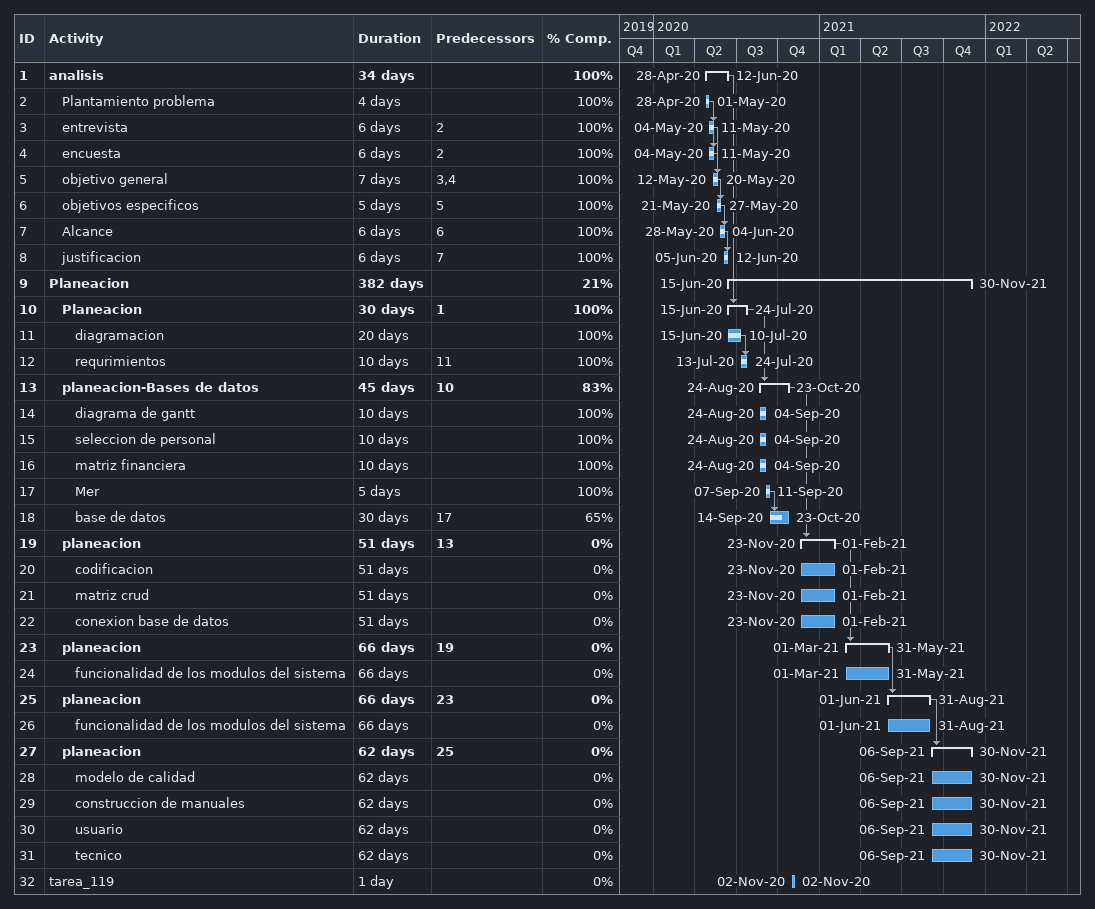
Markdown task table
| ID | Level | Task | Duration | Start | Finish | Predecessors | % complete |
|---|---|---|---|---|---|---|---|
| 1 | 1 | **analisis** | 34d | 2020-04-28 | 2020-06-12 |  | 100 |
| 2 | 2 | Plantamiento problema | 4d | 2020-04-28 | 2020-05-01 |  | 100 |
| 3 | 2 | entrevista | 6d | 2020-05-04 | 2020-05-11 | 2 | 100 |
| 4 | 2 | encuesta | 6d | 2020-05-04 | 2020-05-11 | 2 | 100 |
| 5 | 2 | objetivo general | 7d | 2020-05-12 | 2020-05-20 | 3, 4 | 100 |
| 6 | 2 | objetivos especificos | 5d | 2020-05-21 | 2020-05-27 | 5 | 100 |
| 7 | 2 | Alcance | 6d | 2020-05-28 | 2020-06-04 | 6 | 100 |
| 8 | 2 | justificacion | 6d | 2020-06-05 | 2020-06-12 | 7 | 100 |
| 9 | 1 | **Planeacion** | 382d | 2020-06-15 | 2021-11-30 |  | 21 |
| 10 | 2 | **Planeacion** | 30d | 2020-06-15 | 2020-07-24 | 1 | 100 |
| 11 | 3 | diagramacion | 20d | 2020-06-15 | 2020-07-10 |  | 100 |
| 12 | 3 | requrimientos | 10d | 2020-07-13 | 2020-07-24 | 11 | 100 |
| 13 | 2 | **planeacion-Bases de datos** | 45d | 2020-08-24 | 2020-10-23 | 10 | 83 |
| 14 | 3 | diagrama de gantt | 10d | 2020-08-24 | 2020-09-04 |  | 100 |
| 15 | 3 | seleccion de personal | 10d | 2020-08-24 | 2020-09-04 |  | 100 |
| 16 | 3 | matriz financiera | 10d | 2020-08-24 | 2020-09-04 |  | 100 |
| 17 | 3 | Mer | 5d | 2020-09-07 | 2020-09-11 |  | 100 |
| 18 | 3 | base de datos | 30d | 2020-09-14 | 2020-10-23 | 17 | 65 |
| 19 | 2 | **planeacion** | 51d | 2020-11-23 | 2021-02-01 | 13 | 0 |
| 20 | 3 | codificacion | 51d | 2020-11-23 | 2021-02-01 |  | 0 |
| 21 | 3 | matriz crud | 51d | 2020-11-23 | 2021-02-01 |  | 0 |
| 22 | 3 | conexion base de datos | 51d | 2020-11-23 | 2021-02-01 |  | 0 |
| 23 | 2 | **planeacion** | 66d | 2021-03-01 | 2021-05-31 | 19 | 0 |
| 24 | 3 | funcionalidad de los modulos del sistema | 66d | 2021-03-01 | 2021-05-31 |  | 0 |
| 25 | 2 | **planeacion** | 66d | 2021-06-01 | 2021-08-31 | 23 | 0 |
| 26 | 3 | funcionalidad de los modulos del sistema | 66d | 2021-06-01 | 2021-08-31 |  | 0 |
| 27 | 2 | **planeacion** | 62d | 2021-09-06 | 2021-11-30 | 25 | 0 |
| 28 | 3 | modelo de calidad | 62d | 2021-09-06 | 2021-11-30 |  | 0 |
| 29 | 3 | construccion de manuales | 62d | 2021-09-06 | 2021-11-30 |  | 0 |
| 30 | 3 | usuario | 62d | 2021-09-06 | 2021-11-30 |  | 0 |
| 31 | 3 | tecnico | 62d | 2021-09-06 | 2021-11-30 |  | 0 |
| 32 | 1 | tarea_119 | 1d | 2020-11-02 | 2020-11-02 |  | 0 |
